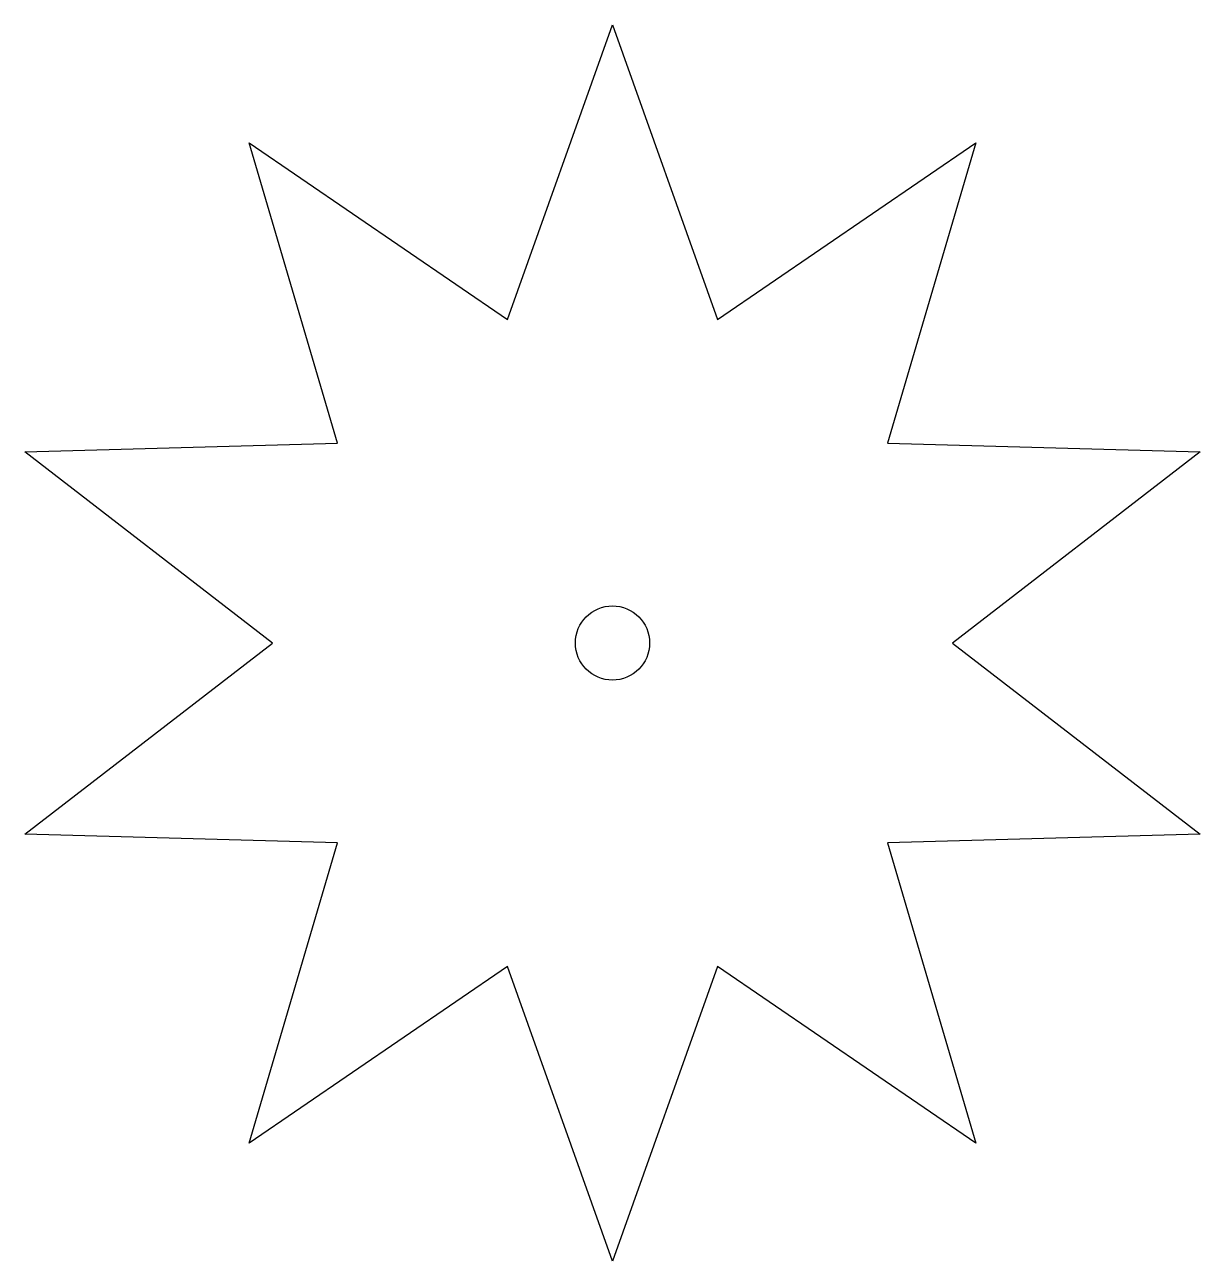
# Model space of a CAD drawing. Header units: millimetres. Extents: x -1427 to 1427, y -1500 to 1500.
import ezdxf

# ---------------------------------------------------------------- set-up
doc = ezdxf.new("R2010")
doc.units = ezdxf.units.MM

msp = doc.modelspace()

# ---------------------------------------------------------------- linework, layer by layer
msp.add_lwpolyline([(0, 1500), (254.9, 784.6), (881.7, 1213.5), (667.4, 484.9), (1426.6, 463.5), (825, 0), (1426.6, -463.5), (667.4, -484.9), (881.7, -1213.5), (254.9, -784.6), (0, -1500), (-254.9, -784.6), (-881.7, -1213.5), (-667.4, -484.9), (-1426.6, -463.5), (-825, 0), (-1426.6, 463.5), (-667.4, 484.9), (-881.7, 1213.5), (-254.9, 784.6)], close=True)
msp.add_circle((0, 0), 90)

doc.saveas('drawing.dxf')
